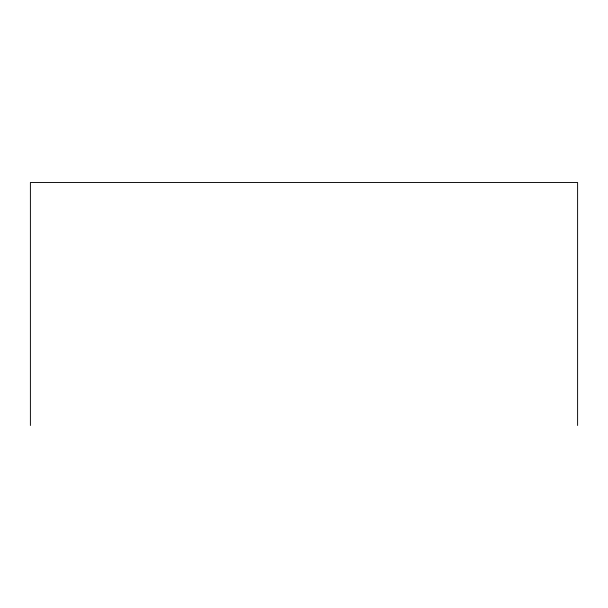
<?xml version="1.0" encoding="UTF-8"?>
<svg xmlns="http://www.w3.org/2000/svg" width="608" height="608" viewBox="0 0 608 608"><rect width="100%" height="100%" fill="white"/><g stroke="black" fill="none" stroke-linecap="round" stroke-linejoin="round"><path stroke-width="0.91" d="M577.6 425.494L577.6 182.506L30.4 182.506L30.4 425.494"/></g></svg>
